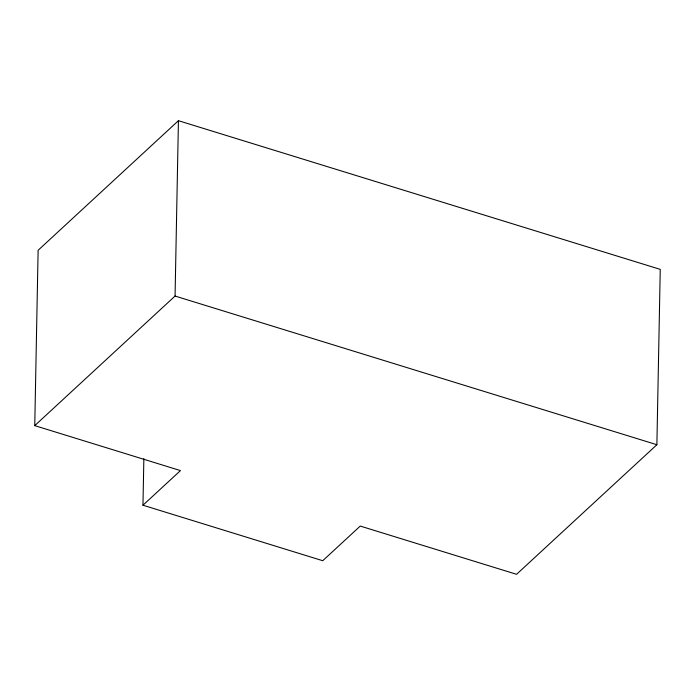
<?xml version="1.0" encoding="UTF-8"?>
<svg xmlns="http://www.w3.org/2000/svg" width="695" height="695" viewBox="0 0 695 695"><rect width="100%" height="100%" fill="white"/><g stroke="black" fill="none" stroke-linecap="round" stroke-linejoin="round"><path stroke-width="1.04" d="M142.962 505.222L180.465 470.593L34.75 425.627L38.121 250.278L178.433 120.687L660.25 269.373L656.879 444.722L516.567 574.313L360.245 526.072L322.749 560.709L142.962 505.222L143.856 458.683M34.75 425.627L175.062 296.044L178.433 120.687M175.062 296.044L656.879 444.722"/></g></svg>
